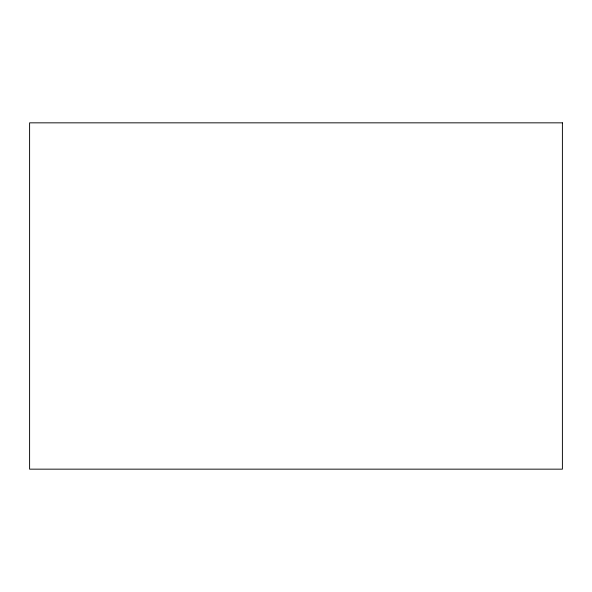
<?xml version="1.0" encoding="UTF-8"?>
<svg xmlns="http://www.w3.org/2000/svg" width="592" height="592" viewBox="0 0 592 592"><rect width="100%" height="100%" fill="white"/><g stroke="black" fill="none" stroke-linecap="round" stroke-linejoin="round"><path stroke-width="0.89" d="M562.4 122.84L29.6 122.84L29.6 469.16L562.4 469.16L562.4 122.84"/></g></svg>
